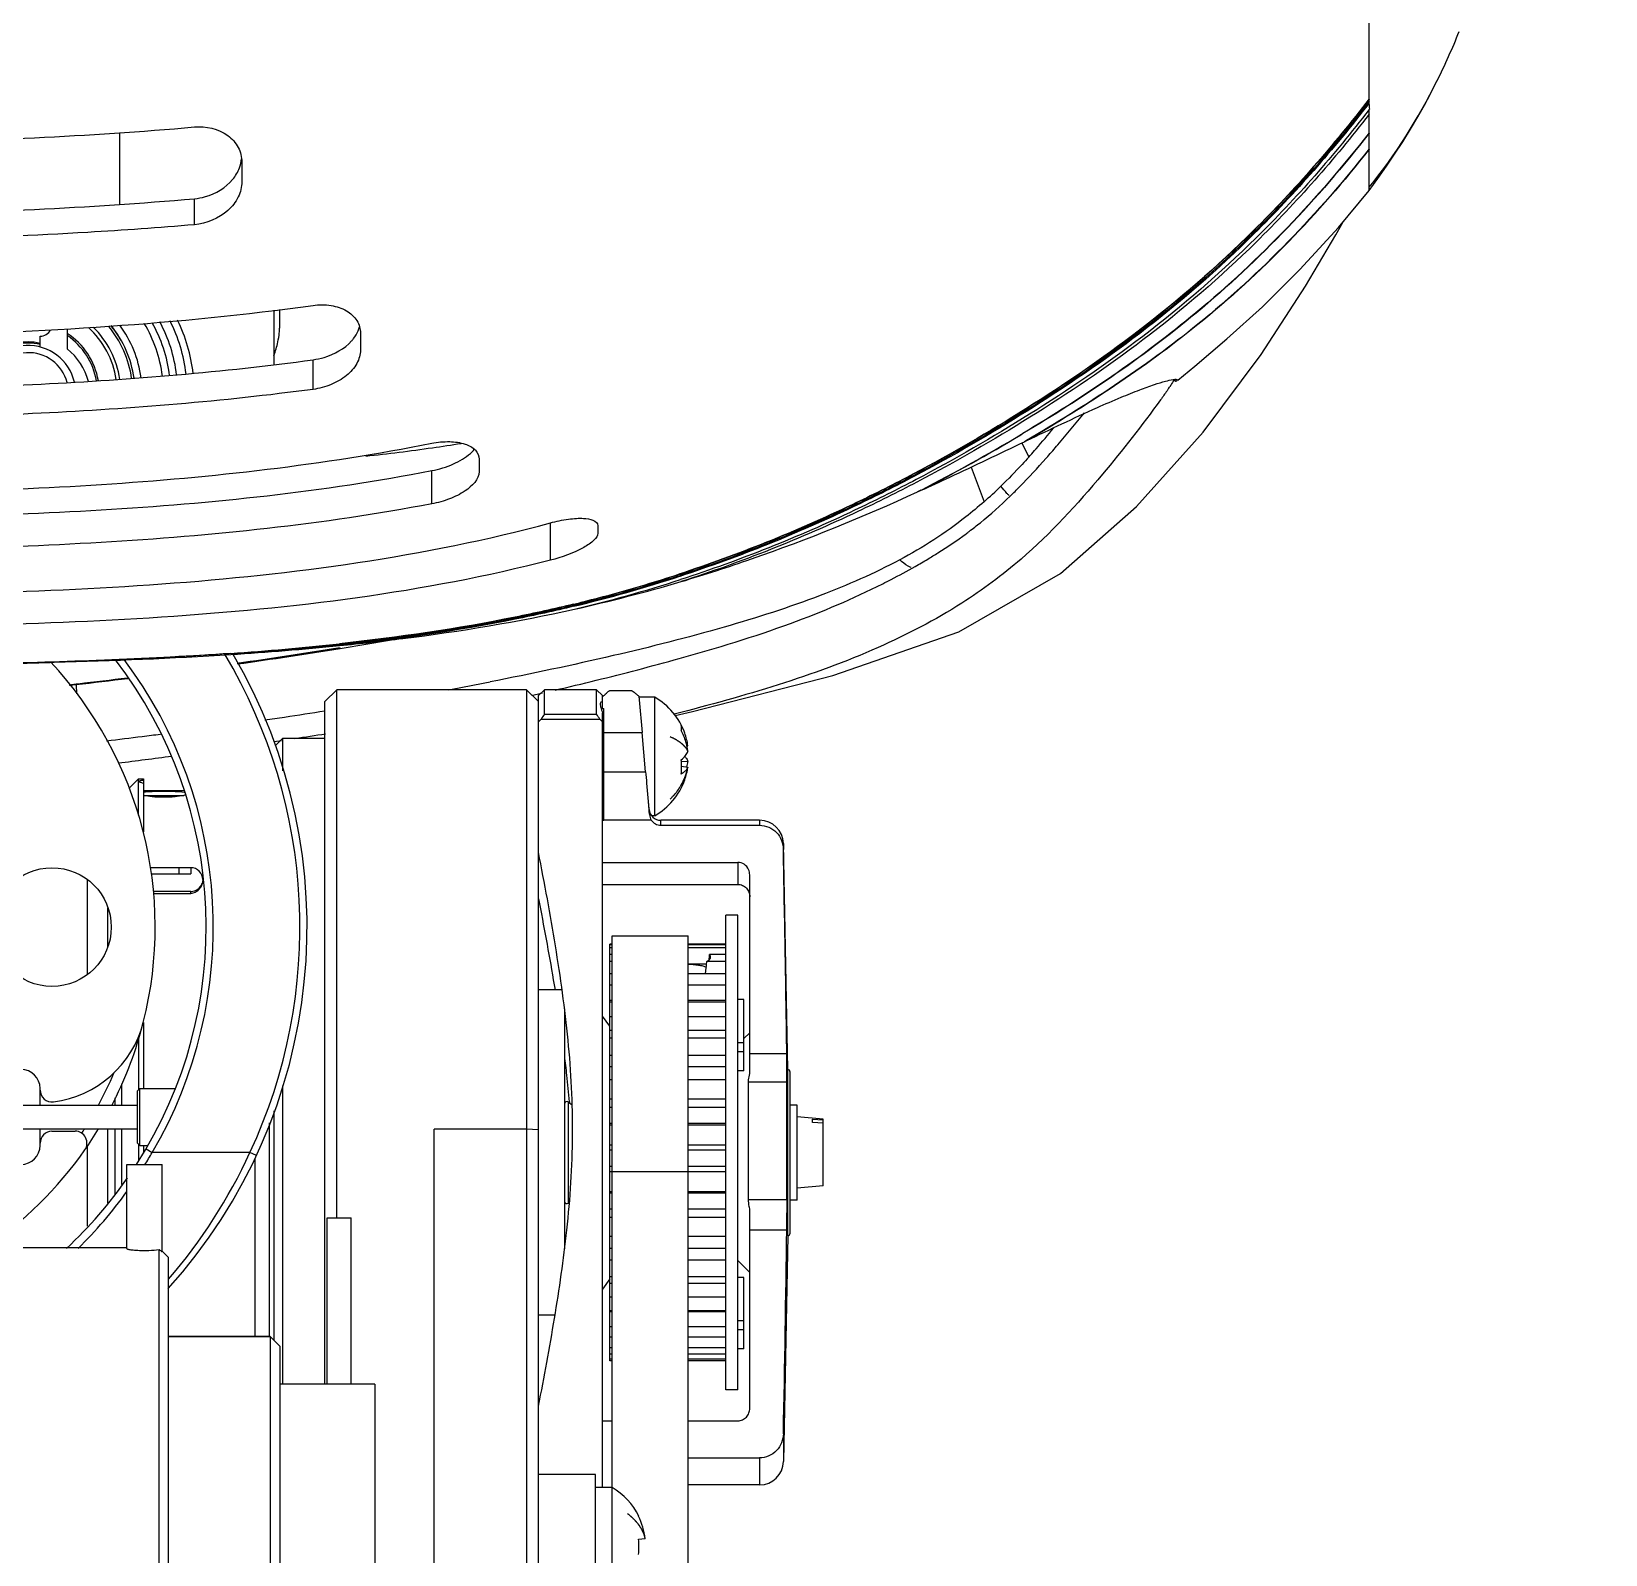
# Model space of a CAD drawing. Header units: millimetres. Extents: x 0 to 841, y 0 to 594.
# Drawn here: x 736.43 to 769.59, y 263.59 to 295.67 of the extents above; entities that cross this region are included whole.
import ezdxf

# ---------------------------------------------------------------- set-up
doc = ezdxf.new("R2010")
doc.units = ezdxf.units.MM
doc.header["$LTSCALE"] = 46.255
doc.layers.get('0').update_dxf_attribs({"linetype": 'CONTINUOUS'})
for name, color, linetype in [('02___PRT_ALL_AXES', 7, 'CONTINUOUS'), ('3_ALL_AXES', 7, 'CONTINUOUS'), ('7_ALL_FEATURES', 7, 'CONTINUOUS'), ('APSF_BLANK_LAYER', 7, 'CONTINUOUS'), ('AXIS', 7, 'CONTINUOUS'), ('COSMETIC', 7, 'CONTINUOUS'), ('DCURVE', 7, 'CONTINUOUS')]:
    doc.layers.add(name, color=color, linetype=linetype)
doc.styles.get("Standard").update_dxf_attribs({"font": 'txt', "width": 0.85})
doc.dimstyles.get("Standard").update_dxf_attribs({"dimtxt": 3.5, "dimasz": 3.5, "dimexe": 1.5, "dimexo": 1, "dimtad": 1, "dimtxsty": 'STANDARD', "dimcen": 0.09, "dimadec": 0, "dimazin": 0, "dimtol": 1, "dimtp": 0.01, "dimtm": 0.01, "dimtfac": 1, "dimtofl": 0, "dimtmove": 0, "dimatfit": 3, "dimfxl": 1, "dimtolj": 1, "dimarcsym": 0})

msp = doc.modelspace()

# ---------------------------------------------------------------- linework, layer by layer
at = {"color": 7, "linetype": 'CONTINUOUS'}
for p, q in [((764.612, 294.249), (764.612, 353.918)), ((764.612, 294.162), (764.612, 294.25)), ((764.611, 293.534), (764.611, 293.925)), ((764.612, 293.925), (764.612, 294.024)), ((764.612, 293.199), (764.611, 293.525)), ((764.612, 293.526), (764.612, 293.535)), ((764.612, 293.189), (764.612, 293.198)), ((764.613, 292.32), (764.612, 293.189)), ((740.862, 292.917), (740.862, 292.505)), ((764.613, 292.318), (764.613, 292.32)), ((739.862, 291.6), (739.862, 292.148)), ((761.391, 289.822), (761.953, 290.321)), ((741.533, 289.799), (741.533, 288.649)), ((736.612, 289.021), (736.612, 289.251)), ((737.182, 289.408), (737.182, 288.986)), ((743.362, 289.313), (743.362, 288.958)), ((742.362, 288.132), (742.362, 288.755)), ((760.542, 288.296), (760.508, 288.338)), ((760.543, 288.297), (760.51, 288.338)), ((760.546, 288.299), (760.514, 288.338)), ((760.548, 288.301), (760.546, 288.299)), ((760.57, 288.335), (760.548, 288.301)), ((757.316, 287.203), (757.269, 287.175)), ((757.318, 287.199), (757.271, 287.17)), ((757.296, 287.004), (757.44, 286.705)), ((757.396, 287.057), (757.349, 287.029)), ((757.349, 287.029), (757.399, 287.053)), ((757.597, 286.881), (757.564, 286.842)), ((745.862, 286.66), (745.862, 286.403)), ((757.805, 286.679), (757.84, 286.718)), ((744.862, 285.719), (744.862, 286.42)), ((755.006, 286.342), (754.932, 286.303)), ((755.01, 286.351), (754.936, 286.311)), ((755.018, 286.318), (754.944, 286.279)), ((755.036, 286.305), (754.963, 286.266)), ((755.069, 286.232), (754.995, 286.193)), ((756.23, 286.496), (756.499, 285.762)), ((755.17, 286.008), (755.096, 285.97)), ((755.096, 285.97), (755.172, 286.005)), ((747.362, 284.532), (747.362, 285.31)), ((748.362, 285.26), (748.362, 285.1)), ((740.627, 282.566), (740.594, 282.564)), ((737.224, 281.91), (737.369, 281.927)), ((737.233, 281.898), (737.37, 281.914)), ((737.369, 281.927), (737.418, 281.932)), ((737.373, 281.914), (737.38, 281.716)), ((742.612, 281.555), (742.862, 281.805)), ((742.612, 267.18), (742.612, 281.555)), ((746.862, 281.805), (742.862, 281.805)), ((742.862, 270.68), (742.862, 281.805)), ((746.862, 281.805), (746.862, 250.375)), ((747.112, 281.555), (746.862, 281.805)), ((746.984, 281.691), (747.087, 281.714)), ((747.087, 281.714), (747.117, 281.72)), ((747.112, 281.68), (747.237, 281.805)), ((747.112, 250.375), (747.112, 281.68)), ((747.117, 281.72), (747.193, 281.737)), ((747.237, 281.289), (747.237, 281.805)), ((748.337, 281.289), (748.337, 281.805)), ((748.462, 281.68), (748.337, 281.805)), ((748.607, 281.785), (749.079, 281.785)), ((749.224, 281.668), (749.231, 281.591)), ((749.562, 281.649), (749.226, 281.649)), ((749.231, 281.591), (749.293, 280.901)), ((749.562, 279.149), (749.562, 281.649)), ((747.237, 281.289), (748.337, 281.289)), ((748.43, 281.406), (748.487, 281.406)), ((748.487, 279.056), (748.487, 281.406)), ((747.166, 281.185), (747.112, 281.125)), ((747.166, 281.185), (748.407, 281.185)), ((748.462, 281.125), (748.407, 281.185)), ((748.462, 264.999), (748.462, 281.125)), ((748.487, 280.901), (749.293, 280.901)), ((749.367, 280.077), (749.293, 280.901)), ((741.544, 280.713), (741.695, 280.735)), ((741.571, 280.63), (741.727, 280.786)), ((741.727, 280.786), (742.612, 280.786)), ((741.727, 280.098), (741.727, 280.786)), ((750.239, 280.621), (750.259, 280.623)), ((750.122, 280.303), (750.259, 280.295)), ((738.479, 279.722), (738.687, 279.93)), ((738.687, 279.164), (738.687, 279.93)), ((748.487, 280.077), (749.367, 280.077)), ((750.127, 280.192), (750.259, 280.175)), ((738.787, 279.68), (739.634, 279.68)), ((738.787, 279.58), (739.637, 279.58)), ((749.441, 279.218), (749.441, 279.282)), ((748.462, 279.056), (748.487, 279.056)), ((749.486, 279.059), (748.487, 279.059)), ((749.562, 279.149), (749.495, 279.149)), ((749.69, 278.95), (749.69, 279.055)), ((749.69, 278.95), (751.771, 278.95)), ((751.771, 279.055), (751.771, 278.95)), ((752.271, 278.565), (752.271, 278.44)), ((739.787, 278.055), (738.94, 278.055)), ((738.951, 277.93), (739.787, 277.93)), ((739.537, 278.055), (739.537, 277.93)), ((739.787, 278.055), (739.787, 277.93)), ((748.462, 278.168), (751.312, 278.168)), ((751.312, 278.168), (751.312, 277.705)), ((751.562, 273.719), (751.562, 277.905)), ((748.462, 277.705), (751.312, 277.705)), ((739.787, 277.555), (738.992, 277.555)), ((738.994, 277.51), (739.787, 277.51)), ((739.787, 277.51), (739.787, 277.555)), ((747.112, 277.397), (747.152, 277.188)), ((748.662, 276.621), (750.262, 276.621)), ((748.662, 261.522), (748.662, 276.62)), ((750.262, 251.936), (750.262, 276.62)), ((748.662, 276.445), (748.612, 276.445)), ((748.612, 267.665), (748.612, 276.445)), ((748.662, 276.429), (748.612, 276.429)), ((748.662, 276.369), (748.612, 276.369)), ((751.062, 276.445), (750.262, 276.445)), ((751.062, 276.429), (750.262, 276.429)), ((751.062, 276.369), (750.262, 276.369)), ((750.262, 276.028), (750.655, 276.028)), ((748.662, 275.82), (748.612, 275.82)), ((748.662, 275.584), (748.612, 275.584)), ((751.062, 275.82), (750.262, 275.82)), ((751.062, 275.584), (750.262, 275.584)), ((747.608, 275.48), (747.112, 275.48)), ((748.612, 275.266), (748.662, 275.266)), ((750.262, 275.266), (751.062, 275.266)), ((751.437, 275.277), (751.312, 275.277)), ((751.437, 273.777), (751.437, 275.277)), ((747.662, 275.083), (747.662, 270.025)), ((748.612, 274.715), (748.462, 274.93)), ((748.662, 275.222), (748.612, 275.222)), ((748.662, 274.913), (748.612, 274.913)), ((751.062, 275.222), (750.262, 275.222)), ((751.062, 274.913), (750.262, 274.913)), ((738.787, 274.797), (738.787, 273.405)), ((748.612, 274.632), (748.662, 274.632)), ((750.262, 274.632), (751.062, 274.632)), ((751.437, 274.455), (751.562, 274.58)), ((738.687, 274.446), (738.687, 273.38)), ((748.662, 274.466), (748.612, 274.466)), ((751.062, 274.466), (750.262, 274.466)), ((751.437, 274.366), (751.312, 274.366)), ((748.662, 274.099), (748.612, 274.099)), ((751.062, 274.099), (750.262, 274.099)), ((751.437, 274.178), (751.312, 274.178)), ((751.562, 274.145), (752.343, 274.145)), ((748.612, 273.868), (748.662, 273.868)), ((748.662, 273.588), (748.612, 273.588)), ((750.262, 273.868), (751.062, 273.868)), ((751.062, 273.588), (750.262, 273.588)), ((751.437, 273.777), (751.312, 273.777)), ((736.612, 273.055), (736.612, 273.405)), ((738.337, 273.055), (738.337, 273.504)), ((741.727, 267.18), (741.727, 273.461)), ((751.537, 273.545), (752.347, 273.545)), ((751.537, 271.067), (751.537, 273.545)), ((752.347, 271.067), (752.347, 273.545)), ((741.537, 272.935), (741.537, 268.105)), ((747.742, 270.99), (747.742, 273.12)), ((747.764, 273.122), (747.766, 273.103)), ((748.662, 273.183), (748.612, 273.183)), ((748.612, 273.014), (748.662, 273.014)), ((751.062, 273.183), (750.262, 273.183)), ((750.262, 273.014), (751.062, 273.014)), ((752.562, 273.055), (752.412, 273.055)), ((752.562, 271.055), (752.562, 273.055)), ((741.437, 272.679), (741.437, 268.18)), ((748.612, 272.676), (748.662, 272.676)), ((748.662, 272.634), (748.612, 272.634)), ((750.262, 272.676), (751.062, 272.676)), ((751.062, 272.634), (750.262, 272.634)), ((753.112, 272.757), (752.562, 272.805)), ((752.887, 272.692), (752.887, 272.761)), ((752.887, 272.761), (753.112, 272.742)), ((753.112, 272.673), (752.887, 272.692)), ((753.112, 271.353), (753.112, 272.757)), ((736.612, 272.205), (736.612, 272.555)), ((736.862, 272.505), (737.35, 272.505)), ((738.337, 271.38), (738.337, 272.555)), ((746.862, 272.547), (744.912, 272.547)), ((744.912, 251.055), (744.912, 272.547)), ((747.112, 272.535), (746.862, 272.547)), ((738.687, 272.23), (738.687, 271.898)), ((738.787, 272.205), (738.787, 272.046)), ((738.844, 272.131), (738.973, 272.055)), ((741.032, 272.055), (738.973, 272.055)), ((741.168, 271.992), (741.032, 272.055)), ((741.137, 271.932), (741.137, 268.18)), ((748.662, 272.21), (748.612, 272.21)), ((748.612, 272.111), (748.662, 272.111)), ((751.062, 272.21), (750.262, 272.21)), ((750.262, 272.111), (751.062, 272.111)), ((748.612, 271.768), (748.662, 271.768)), ((748.662, 271.65), (748.612, 271.65)), ((750.262, 271.647), (748.662, 271.647)), ((750.262, 271.768), (751.062, 271.768)), ((751.062, 271.65), (750.262, 271.65)), ((753.112, 271.353), (752.562, 271.305)), ((748.662, 271.229), (748.612, 271.229)), ((748.612, 271.206), (748.662, 271.206)), ((751.062, 271.229), (750.262, 271.229)), ((750.262, 271.206), (751.062, 271.206)), ((751.537, 271.067), (752.347, 271.067)), ((752.562, 271.055), (752.412, 271.055)), ((748.612, 270.873), (748.662, 270.873)), ((748.662, 270.687), (748.612, 270.687)), ((750.262, 270.873), (751.062, 270.873)), ((751.062, 270.687), (750.262, 270.687)), ((751.562, 266.668), (751.562, 270.873)), ((748.662, 270.29), (748.612, 270.29)), ((751.062, 270.29), (750.262, 270.29)), ((751.562, 270.428), (752.343, 270.428)), ((738.437, 270.045), (735.064, 270.045)), ((739.312, 269.855), (739.193, 269.974)), ((748.612, 270.038), (748.662, 270.038)), ((750.262, 270.038), (751.062, 270.038)), ((739.312, 269.855), (739.312, 261.554)), ((748.662, 269.792), (748.612, 269.792)), ((751.062, 269.792), (750.262, 269.792)), ((751.312, 269.78), (751.562, 269.53)), ((748.612, 269.395), (748.462, 269.18)), ((748.662, 269.439), (748.612, 269.439)), ((748.612, 269.304), (748.662, 269.304)), ((751.062, 269.439), (750.262, 269.439)), ((750.262, 269.304), (751.062, 269.304)), ((751.437, 269.423), (751.312, 269.423)), ((751.437, 267.923), (751.437, 269.423)), ((748.662, 269.011), (748.612, 269.011)), ((751.062, 269.011), (750.262, 269.011)), ((747.459, 268.63), (747.112, 268.63)), ((748.662, 268.719), (748.612, 268.719)), ((748.612, 268.708), (748.662, 268.708)), ((751.062, 268.719), (750.262, 268.719)), ((750.262, 268.708), (751.062, 268.708)), ((748.662, 268.383), (748.612, 268.383)), ((751.062, 268.383), (750.262, 268.383)), ((751.437, 268.512), (751.312, 268.512)), ((751.437, 268.324), (751.312, 268.324)), ((739.312, 268.18), (741.462, 268.18)), ((741.462, 268.18), (741.462, 261.212)), ((741.662, 267.98), (741.462, 268.18)), ((741.662, 267.98), (741.662, 260.63)), ((748.662, 268.167), (748.612, 268.167)), ((751.062, 268.167), (750.262, 268.167)), ((748.662, 267.939), (748.612, 267.939)), ((748.662, 267.81), (748.612, 267.81)), ((748.662, 267.701), (748.612, 267.701)), ((748.662, 267.665), (748.612, 267.665)), ((751.062, 267.939), (750.262, 267.939)), ((751.062, 267.81), (750.262, 267.81)), ((751.062, 267.701), (750.262, 267.701)), ((751.062, 267.665), (750.262, 267.665)), ((751.437, 267.923), (751.312, 267.923)), ((743.662, 267.18), (741.662, 267.18)), ((743.662, 267.18), (743.662, 260.68)), ((748.462, 266.405), (748.662, 266.405)), ((750.262, 266.405), (751.312, 266.405)), ((752.271, 266.134), (752.271, 265.545)), ((750.262, 265.624), (751.771, 265.624)), ((751.771, 265.624), (751.771, 265.055)), ((748.312, 265.272), (747.112, 265.272)), ((748.312, 258.772), (748.312, 265.272)), ((748.662, 264.999), (748.312, 264.999)), ((749.22, 264.392), (749.228, 264.396)), ((749.22, 263.91), (749.359, 263.924))]:
    msp.add_line(p, q, dxfattribs=at)
for points in [[(764.612, 292.319), (764.794, 292.57), (764.978, 292.832), (765.148, 293.084), (765.318, 293.347), (765.482, 293.611), (765.634, 293.87), (765.775, 294.12), (765.903, 294.357), (766.041, 294.628)], [(761.615, 289.194), (762.362, 289.872), (763.152, 290.655), (763.963, 291.541), (764.613, 292.318)], [(763.273, 290.307), (763.91, 291.386), (764.062, 291.659)], [(749.991, 281.264), (750.359, 281.344), (753.315, 282.106), (755.967, 283.023), (758.108, 284.251), (759.713, 285.664), (761.115, 287.229), (762.339, 288.867), (763.273, 290.307)], [(760.578, 288.325), (760.94, 288.621), (761.615, 289.194)]]:
    msp.add_lwpolyline(points, dxfattribs=at)
for centre, radius, start, end in [((752.876, 301.158), 14.696, 333.6207, 338.0729), ((736.362, 288.055), 2.85, 7.185, 30.927), ((736.362, 288.055), 3, 7.0358, 29.5878), ((736.362, 288.055), 3.15, 6.968, 28.399), ((736.362, 288.055), 3.35, 6.8555, 26.9238), ((736.362, 288.055), 3.5, 6.7781, 25.953), ((736.612, 289.501), 0.25, 270, 332.5322), ((736.362, 288.055), 2.25, 7.879, 39.0933), ((736.362, 288.055), 2.4, 7.6842, 36.539), ((742.754, 289.607), 0.61, 336.5838, 344.6895), ((736.362, 288.055), 1, 13.1308, 172.1211), ((736.362, 288.055), 0.85, 14.9536, 170.3079), ((736.362, 287.965), 1.31, 14.8001, 51.2146), ((755.991, 291.078), 5.281, 326.4093, 326.9008), ((745.26, 297.674), 16.392, 318.8178, 320.829), ((739.223, 326.335), 39.836, 276.1222, 278.1601), ((739.869, 321.727), 35.183, 278.1842, 279.18), ((736.432, 322.194), 40.75, 297.3771, 300.7531), ((736.389, 322.294), 40.862, 297.3657, 300.7322), ((745.533, 297.446), 16.037, 317.9447, 318.6076), ((749.814, 293.334), 10.099, 311.4392, 314.1954), ((751.151, 291.832), 8.375, 306.4037, 306.9623), ((748.748, 295.515), 12.775, 299.5442, 300.9321), ((740.856, 312.43), 29.664, 283.6423, 288.0838), ((740.918, 312.367), 29.628, 283.5341, 288.0268), ((740.893, 312.383), 29.632, 283.5914, 288.0433), ((740.868, 312.377), 29.605, 284.1494, 288.1069), ((741.018, 312.322), 29.625, 283.3741, 287.865), ((740.637, 316.117), 33.408, 282.5034, 286.4798), ((740.647, 313.21), 30.467, 283.6797, 284.1688), ((727.14, 380.146), 98.741, 279.20422, 279.98694), ((730.862, 276.805), 11.375, 317.9781, 30.4073), ((730.862, 276.805), 11.225, 334.9656, 30.7913), ((736.444, 342.879), 60.457, 273.96756, 276.14799), ((736.45, 342.77), 60.345, 273.97052, 276.15448), ((736.43, 343.262), 60.86, 273.95678, 276.12273), ((736.363, 349.087), 66.676, 273.66829, 275.64378), ((724.892, 393.955), 112.714, 278.09538, 279.20938), ((725.404, 391.046), 109.779, 278.04692, 279.18859), ((730.862, 276.805), 9.25, 327.2524, 37.4864), ((730.862, 276.805), 9.4, 329.6475, 36.861), ((720.346, 429.674), 148.738, 276.57234, 276.9956), ((720.042, 430.417), 149.498, 276.67421, 277.07379), ((729.449, 367.274), 86.913, 280.45564, 281.04036), ((734.284, 339.182), 58.878, 282.93302, 283.79844), ((753.09, 276.945), 6.603, 134.335, 134.5039), ((748.834, 280.399), 1.446, 19.9231, 59.8115), ((725.119, 393.048), 113.051, 278.25206, 278.4664), ((725.728, 388.976), 108.933, 278.46491, 278.91727), ((759.15, 273.098), 14.458, 145.4904, 145.9886), ((736.423, 273.098), 14.457, 34.01, 34.5082), ((725.163, 391.376), 111.87, 278.64675, 278.98117), ((749.001, 280.459), 1.269, 19.9057, 28.1862), ((749.98, 281.011), 0.148, 17.1957, 18.9346), ((749.005, 280.461), 1.264, 7.379, 19.8911), ((720.946, 424.693), 144.971, 276.76112, 277.05969), ((721.911, 416.873), 137.091, 277.06101, 277.22355), ((748.958, 280.336), 1.312, 7.3258, 12.5273), ((719.158, 430.727), 151.674, 277.23769, 277.66416), ((748.729, 280.177), 1.399, 0.6161, 6.2666), ((748.958, 280.462), 1.312, 347.4727, 352.6742), ((748.834, 280.399), 1.446, 300.1885, 340.0769), ((748.792, 280.177), 1.336, 353.5853, 0.6499), ((749.005, 280.338), 1.264, 340.1089, 352.621), ((749.69, 279.305), 0.25, 185.1944, 270), ((751.771, 278.555), 0.5, 1.0912, 90), ((739.787, 277.805), 0.25, 359.9361, 90), ((739.787, 277.805), 0.25, 270, 342), ((233.753, 267.103), 518.638, 0.77801, 1.00884), ((736.612, 275.348), 2.243, 277.2048, 345.7845), ((721.359, 270.821), 26.506, 6.208, 7.0739), ((695.907, 273.395), 56.441, 0.3072, 0.7614), ((736.212, 273.405), 0.4, 0, 90), ((730.862, 276.805), 7.925, 331.7456, 337.1759), ((724.828, 271.194), 23.017, 4.8043, 6.2172), ((718.458, 273.538), 33.889, 0.0108, 0.269), ((736.862, 273.371), 0.25, 180, 277.2048), ((747.712, 273.08), 0.05, 53.1301, 180), ((736.862, 272.255), 0.25, 90, 180), ((737.35, 272.255), 0.25, 324.9611, 90), ((730.862, 276.805), 7.925, 326.7686, 327.5658), ((736.212, 272.205), 0.4, 270, 360), ((730.622, 276.883), 9.646, 328.1985, 329.9671), ((730.67, 276.827), 11.408, 319.2838, 335.2719), ((730.862, 276.805), 9.25, 312.9701, 325.1855), ((730.798, 276.757), 9.43, 314.529, 324.155), ((747.712, 271.03), 0.05, 180, 306.8699), ((705.188, 271.083), 47.16, 359.2043, 359.9803), ((-81.995, 282.234), 834.422, 358.894381, 359.189322), ((751.771, 265.555), 0.5, 270, 358.9088), ((747.934, 263.749), 1.446, 26.6392, 59.8115), ((747.919, 263.75), 1.451, 6.905, 26.2976), ((747.676, 263.749), 1.552, 354.0518, 5.9482)]:
    msp.add_arc(centre, radius, start, end, dxfattribs=at)
at = {"color": 40, "linetype": 'CONTINUOUS'}
msp.add_arc((736.362, 288.055), 1.95, 8.4822, 45.3935, dxfattribs=at)
at = {"color": 7, "linetype": 'CONTINUOUS'}
for points in [[(764.612, 292.391), (765.172, 293.076), (765.647, 293.836), (766.041, 294.628)], [(764.607, 294.155), (764.61, 294.114), (764.614, 294.073), (764.619, 294.032)], [(740.812, 292.797), (740.836, 292.857), (740.851, 292.921), (740.858, 292.985)], [(740.668, 292.553), (740.728, 292.626), (740.779, 292.709), (740.812, 292.797)], [(745.678, 286.784), (745.707, 286.81), (745.735, 286.837), (745.759, 286.867)], [(740.594, 282.564), (738.938, 282.448), (737.277, 282.393), (735.617, 282.347)], [(740.628, 282.57), (738.961, 282.453), (737.289, 282.397), (735.618, 282.351)], [(752.31, 276.234), (752.298, 276.969), (752.284, 277.704), (752.271, 278.44)], [(751.562, 277.905), (751.562, 277.944), (751.553, 277.983), (751.537, 278.018)], [(739.833, 277.516), (739.818, 277.512), (739.802, 277.51), (739.787, 277.51)], [(747.152, 277.188), (747.262, 276.62), (747.366, 276.051), (747.46, 275.48)]]:
    msp.add_open_spline(points, degree=3, dxfattribs=at)
for points, knots in [([(764.612, 294.25), (763.862, 293.275), (762.342, 291.529), (760.597, 290.01), (759.742, 289.355)], [0, 0, 0, 0, 0.533196, 1, 1, 1, 1]), ([(764.612, 294.241), (763.862, 293.267), (762.344, 291.523), (760.601, 290.006), (759.747, 289.352)], [0, 0, 0, 0, 0.533182, 1, 1, 1, 1]), ([(764.612, 294.197), (763.865, 293.227), (762.352, 291.492), (760.616, 289.981), (759.766, 289.33)], [0, 0, 0, 0, 0.533131, 1, 1, 1, 1]), ([(764.607, 294.155), (763.863, 293.191), (762.355, 291.463), (760.625, 289.959), (759.778, 289.31)], [0, 0, 0, 0, 0.533062, 1, 1, 1, 1]), ([(764.612, 294.024), (763.877, 293.072), (762.386, 291.369), (759.947, 289.252), (757.512, 287.603), (755.881, 286.66), (755.069, 286.232)], [0, 0, 0, 0, 0.290475, 0.545028, 0.778213, 1, 1, 1, 1]), ([(764.611, 293.925), (763.877, 292.977), (762.389, 291.281), (759.953, 289.178), (757.521, 287.541), (755.893, 286.604), (755.083, 286.178)], [0, 0, 0, 0, 0.290465, 0.544919, 0.778083, 1, 1, 1, 1]), ([(730.862, 293.304), (731.614, 293.304), (734.616, 293.33), (737.62, 293.46), (739.862, 293.659)], [0, 0, 0, 0, 0.250382, 1, 1, 1, 1]), ([(739.862, 293.659), (740.104, 293.681), (740.492, 293.6), (740.807, 293.245), (740.862, 293.024), (740.862, 292.917)], [0, 0, 0, 0, 0.528052, 0.768415, 1, 1, 1, 1]), ([(764.612, 293.535), (763.532, 292.153), (761.283, 289.782), (758.589, 287.962), (757.316, 287.203)], [0, 0, 0, 0, 0.541935, 1, 1, 1, 1]), ([(764.611, 293.525), (763.532, 292.144), (761.284, 289.775), (758.591, 287.957), (757.318, 287.199)], [0, 0, 0, 0, 0.54194, 1, 1, 1, 1]), ([(764.612, 293.198), (763.55, 291.844), (761.323, 289.531), (758.651, 287.789), (757.396, 287.057)], [0, 0, 0, 0, 0.542256, 1, 1, 1, 1]), ([(764.612, 293.189), (763.55, 291.835), (761.324, 289.524), (758.653, 287.785), (757.399, 287.053)], [0, 0, 0, 0, 0.542261, 1, 1, 1, 1]), ([(739.862, 292.148), (739.94, 292.155), (740.24, 292.21), (740.523, 292.379), (740.668, 292.553)], [0, 0, 0, 0, 0.258577, 1, 1, 1, 1]), ([(740.862, 292.505), (740.862, 292.395), (740.803, 292.164), (740.496, 291.776), (740.116, 291.623), (739.862, 291.6)], [0, 0, 0, 0, 0.227024, 0.472485, 1, 1, 1, 1]), ([(730.862, 291.801), (731.613, 291.801), (734.616, 291.826), (737.619, 291.95), (739.862, 292.148)], [0, 0, 0, 0, 0.25037, 1, 1, 1, 1]), ([(739.862, 291.6), (739.115, 291.536), (736.12, 291.321), (733.115, 291.259), (730.862, 291.259)], [0, 0, 0, 0, 0.249494, 1, 1, 1, 1]), ([(730.862, 289.237), (731.824, 289.237), (735.664, 289.277), (739.51, 289.506), (742.362, 289.9)], [0, 0, 0, 0, 0.250571, 1, 1, 1, 1]), ([(742.362, 289.9), (742.487, 289.917), (742.732, 289.918), (743.064, 289.813), (743.304, 289.602), (743.362, 289.405), (743.362, 289.313)], [0, 0, 0, 0, 0.291906, 0.556039, 0.786758, 1, 1, 1, 1]), ([(741.535, 288.844), (741.571, 288.935), (741.618, 289.091), (741.649, 289.286), (741.659, 289.413), (741.661, 289.511), (741.661, 289.611), (741.661, 289.713), (741.661, 289.781), (741.661, 289.815)], [0, 0, 0, 0, 0.310738, 0.502683, 0.598655, 0.694628, 0.796598, 0.898569, 1, 1, 1, 1]), ([(743.173, 289.151), (743.188, 289.168), (743.243, 289.233), (743.289, 289.307), (743.314, 289.365)], [0, 0, 0, 0, 0.261438, 1, 1, 1, 1]), ([(759.747, 289.352), (758.985, 288.767), (757.434, 287.711), (755.813, 286.769), (755.006, 286.342)], [0, 0, 0, 0, 0.512621, 1, 1, 1, 1]), ([(759.742, 289.355), (758.982, 288.772), (757.434, 287.717), (755.816, 286.777), (755.01, 286.351)], [0, 0, 0, 0, 0.51261, 1, 1, 1, 1]), ([(759.766, 289.33), (759.003, 288.745), (757.45, 287.688), (755.826, 286.746), (755.018, 286.318)], [0, 0, 0, 0, 0.512602, 1, 1, 1, 1]), ([(759.778, 289.31), (759.016, 288.727), (757.465, 287.672), (755.843, 286.731), (755.036, 286.305)], [0, 0, 0, 0, 0.512559, 1, 1, 1, 1]), ([(742.362, 288.755), (742.441, 288.766), (742.737, 288.83), (743.022, 288.985), (743.173, 289.151)], [0, 0, 0, 0, 0.26215, 1, 1, 1, 1]), ([(743.362, 288.958), (743.362, 288.861), (743.297, 288.652), (743.067, 288.401), (742.743, 288.216), (742.492, 288.149), (742.362, 288.132)], [0, 0, 0, 0, 0.207828, 0.447761, 0.717447, 1, 1, 1, 1]), ([(730.862, 288.116), (732.786, 288.116), (736.627, 288.181), (740.462, 288.496), (742.362, 288.755)], [0, 0, 0, 0, 0.500844, 1, 1, 1, 1]), ([(757.399, 287.053), (757.892, 287.29), (758.55, 287.604), (759.349, 287.951), (759.75, 288.113), (760.062, 288.226), (760.297, 288.301), (760.453, 288.334), (760.536, 288.348), (760.561, 288.34)], [0, 0, 0, 0, 0.479018, 0.638643, 0.762439, 0.85814, 0.929701, 0.976936, 1, 1, 1, 1]), ([(760.503, 288.338), (760.497, 288.328), (760.469, 288.279), (760.439, 288.231), (760.415, 288.194)], [0, 0, 0, 0, 0.213862, 1, 1, 1, 1]), ([(760.561, 288.34), (760.563, 288.34), (760.566, 288.339), (760.569, 288.336), (760.57, 288.335)], [0, 0, 0, 0, 0.561295, 1, 1, 1, 1]), ([(742.362, 288.132), (740.461, 287.877), (736.627, 287.567), (732.785, 287.503), (730.862, 287.503)], [0, 0, 0, 0, 0.499188, 1, 1, 1, 1]), ([(760.218, 287.911), (759.825, 287.377), (758.914, 286.201), (757.551, 284.713), (755.932, 283.509), (754.208, 282.619), (752.162, 281.876), (750.708, 281.478), (749.972, 281.292)], [0, 0, 0, 0, 0.158557, 0.355994, 0.480234, 0.63938, 0.818423, 1, 1, 1, 1]), ([(760.39, 288.157), (760.378, 288.139), (760.322, 288.056), (760.264, 287.974), (760.218, 287.911)], [0, 0, 0, 0, 0.215034, 1, 1, 1, 1]), ([(757.84, 286.718), (757.911, 286.799), (758.175, 287.102), (758.43, 287.412), (758.616, 287.639)], [0, 0, 0, 0, 0.269678, 1, 1, 1, 1]), ([(730.862, 285.929), (732.036, 285.929), (734.384, 285.957), (739.066, 286.148), (742.568, 286.541), (744.862, 286.995)], [0, 0, 0, 0, 0.25061, 0.5011, 1, 1, 1, 1]), ([(744.862, 286.995), (744.986, 287.02), (745.223, 287.044), (745.544, 287.002), (745.79, 286.883), (745.862, 286.728), (745.862, 286.66)], [0, 0, 0, 0, 0.325828, 0.60623, 0.824523, 1, 1, 1, 1]), ([(755.172, 286.005), (755.374, 286.097), (756.102, 286.433), (756.826, 286.777), (757.349, 287.029)], [0, 0, 0, 0, 0.277121, 1, 1, 1, 1]), ([(744.862, 286.42), (745.018, 286.45), (745.307, 286.538), (745.573, 286.69), (745.678, 286.784)], [0, 0, 0, 0, 0.53092, 1, 1, 1, 1]), ([(757.44, 286.704), (757.394, 286.653), (757.204, 286.444), (757.007, 286.242), (756.854, 286.094)], [0, 0, 0, 0, 0.245045, 1, 1, 1, 1]), ([(757.05, 285.883), (757.118, 285.949), (757.377, 286.207), (757.625, 286.476), (757.805, 286.679)], [0, 0, 0, 0, 0.259543, 1, 1, 1, 1]), ([(730.862, 285.412), (732.035, 285.412), (734.383, 285.438), (739.062, 285.611), (742.567, 285.975), (744.862, 286.42)], [0, 0, 0, 0, 0.250566, 0.501034, 1, 1, 1, 1]), ([(745.862, 286.403), (745.862, 286.234), (745.605, 285.991), (745.238, 285.814), (744.99, 285.743), (744.862, 285.719)], [0, 0, 0, 0, 0.400132, 0.689026, 1, 1, 1, 1]), ([(754.932, 286.303), (754.531, 286.092), (752.953, 285.301), (751.31, 284.638), (750.064, 284.231)], [0, 0, 0, 0, 0.257089, 1, 1, 1, 1]), ([(754.936, 286.311), (754.535, 286.1), (752.957, 285.309), (751.315, 284.646), (750.069, 284.238)], [0, 0, 0, 0, 0.257091, 1, 1, 1, 1]), ([(754.944, 286.279), (754.542, 286.068), (752.963, 285.277), (751.319, 284.615), (750.072, 284.208)], [0, 0, 0, 0, 0.257098, 1, 1, 1, 1]), ([(754.963, 286.266), (754.56, 286.054), (752.98, 285.263), (751.335, 284.6), (750.087, 284.193)], [0, 0, 0, 0, 0.257108, 1, 1, 1, 1]), ([(754.995, 286.193), (754.591, 285.982), (753.007, 285.191), (751.358, 284.53), (750.106, 284.126)], [0, 0, 0, 0, 0.25712, 1, 1, 1, 1]), ([(755.083, 286.178), (754.673, 285.963), (753.064, 285.159), (751.387, 284.489), (750.115, 284.081)], [0, 0, 0, 0, 0.257224, 1, 1, 1, 1]), ([(750.115, 284.081), (750.612, 284.229), (752.303, 284.775), (753.951, 285.449), (755.096, 285.97)], [0, 0, 0, 0, 0.292032, 1, 1, 1, 1]), ([(756.187, 285.14), (756.266, 285.2), (756.565, 285.433), (756.849, 285.687), (757.05, 285.883)], [0, 0, 0, 0, 0.260802, 1, 1, 1, 1]), ([(757.025, 285.896), (757.009, 285.91), (756.948, 285.972), (756.894, 286.04), (756.855, 286.093)], [0, 0, 0, 0, 0.239013, 1, 1, 1, 1]), ([(744.862, 285.719), (742.565, 285.284), (739.061, 284.923), (734.382, 284.751), (732.035, 284.725), (730.862, 284.725)], [0, 0, 0, 0, 0.499007, 0.749455, 1, 1, 1, 1]), ([(756.498, 285.763), (756.374, 285.654), (755.819, 285.194), (755.21, 284.801), (754.721, 284.54)], [0, 0, 0, 0, 0.229963, 1, 1, 1, 1]), ([(730.862, 283.779), (732.249, 283.779), (735.024, 283.814), (740.55, 284.051), (744.696, 284.601), (747.362, 285.319)], [0, 0, 0, 0, 0.250625, 0.501186, 1, 1, 1, 1]), ([(747.362, 285.319), (747.486, 285.353), (747.667, 285.392), (747.908, 285.415), (748.11, 285.421), (748.362, 285.372), (748.362, 285.26)], [0, 0, 0, 0, 0.370568, 0.53481, 0.678861, 1, 1, 1, 1]), ([(748.362, 285.1), (748.362, 285.047), (748.261, 284.921), (747.935, 284.714), (747.605, 284.595), (747.362, 284.532)], [0, 0, 0, 0, 0.134436, 0.364026, 1, 1, 1, 1]), ([(755.315, 284.557), (755.386, 284.6), (755.661, 284.769), (755.929, 284.949), (756.122, 285.091)], [0, 0, 0, 0, 0.258584, 1, 1, 1, 1]), ([(747.362, 284.532), (744.689, 283.845), (740.542, 283.345), (735.019, 283.137), (732.247, 283.1), (730.862, 283.1)], [0, 0, 0, 0, 0.498929, 0.74944, 1, 1, 1, 1]), ([(754.721, 284.54), (754.182, 284.253), (752.966, 283.721), (750.939, 283.075), (748.612, 282.488), (746.961, 282.139), (746.093, 281.969)], [0, 0, 0, 0, 0.203073, 0.439292, 0.706255, 1, 1, 1, 1]), ([(754.961, 284.382), (754.94, 284.39), (754.853, 284.431), (754.775, 284.491), (754.721, 284.54)], [0, 0, 0, 0, 0.236636, 1, 1, 1, 1]), ([(754.366, 284.038), (754.425, 284.068), (754.654, 284.184), (754.881, 284.307), (755.047, 284.401)], [0, 0, 0, 0, 0.2554, 1, 1, 1, 1]), ([(748.326, 282.004), (748.912, 282.148), (750.289, 282.507), (752.328, 283.123), (753.736, 283.722), (754.366, 284.038)], [0, 0, 0, 0, 0.283169, 0.66873, 1, 1, 1, 1]), ([(747.852, 283.607), (747.443, 283.508), (745.814, 283.147), (744.159, 282.908), (742.919, 282.773)], [0, 0, 0, 0, 0.252402, 1, 1, 1, 1]), ([(747.852, 283.603), (747.443, 283.503), (745.814, 283.142), (744.159, 282.903), (742.919, 282.769)], [0, 0, 0, 0, 0.252399, 1, 1, 1, 1]), ([(747.852, 283.562), (747.443, 283.463), (745.814, 283.105), (744.16, 282.867), (742.92, 282.734)], [0, 0, 0, 0, 0.252364, 1, 1, 1, 1]), ([(747.857, 283.581), (747.447, 283.481), (745.817, 283.122), (744.162, 282.883), (742.921, 282.749)], [0, 0, 0, 0, 0.252383, 1, 1, 1, 1]), ([(742.92, 282.734), (743.366, 282.778), (745.026, 282.963), (746.677, 283.236), (747.87, 283.501)], [0, 0, 0, 0, 0.268386, 1, 1, 1, 1]), ([(735.617, 282.347), (736.047, 282.358), (737.718, 282.402), (739.389, 282.467), (740.629, 282.547)], [0, 0, 0, 0, 0.256866, 1, 1, 1, 1]), ([(748.476, 281.668), (748.492, 281.684), (748.522, 281.713), (748.562, 281.75), (748.588, 281.772), (748.602, 281.782), (748.608, 281.785), (748.61, 281.785)], [0, 0, 0, 0, 0.393575, 0.700057, 0.905257, 0.966521, 1, 1, 1, 1]), ([(749.077, 281.785), (749.079, 281.785), (749.085, 281.782), (749.101, 281.772), (749.13, 281.75), (749.173, 281.713), (749.206, 281.684), (749.224, 281.668)], [0, 0, 0, 0, 0.034751, 0.097404, 0.304654, 0.610777, 1, 1, 1, 1]), ([(750.12, 280.948), (750.121, 280.953), (750.126, 280.972), (750.128, 280.992), (750.128, 281.007)], [0, 0, 0, 0, 0.26376, 1, 1, 1, 1]), ([(750.239, 280.621), (750.233, 280.649), (750.204, 280.762), (750.16, 280.871), (750.12, 280.948)], [0, 0, 0, 0, 0.248753, 1, 1, 1, 1]), ([(750.128, 281.007), (750.128, 281.011), (750.127, 281.027), (750.125, 281.043), (750.121, 281.054)], [0, 0, 0, 0, 0.257575, 1, 1, 1, 1]), ([(750.12, 280.33), (750.152, 280.355), (750.208, 280.407), (750.248, 280.472), (750.259, 280.504)], [0, 0, 0, 0, 0.554058, 1, 1, 1, 1]), ([(750.195, 280.399), (750.202, 280.391), (750.228, 280.359), (750.25, 280.323), (750.259, 280.295)], [0, 0, 0, 0, 0.275166, 1, 1, 1, 1]), ([(749.367, 280.077), (749.375, 279.996), (749.4, 279.71), (749.425, 279.424), (749.441, 279.218)], [0, 0, 0, 0, 0.283614, 1, 1, 1, 1]), ([(750.259, 280.175), (750.254, 280.161), (750.236, 280.126), (750.189, 280.074), (750.145, 280.043), (750.12, 280.028)], [0, 0, 0, 0, 0.214916, 0.575629, 1, 1, 1, 1]), ([(749.441, 279.218), (749.442, 279.203), (749.45, 279.148), (749.469, 279.095), (749.486, 279.059)], [0, 0, 0, 0, 0.273144, 1, 1, 1, 1]), ([(749.486, 279.059), (749.508, 279.026), (749.569, 278.97), (749.65, 278.95), (749.69, 278.95)], [0, 0, 0, 0, 0.499549, 1, 1, 1, 1]), ([(751.771, 278.95), (751.837, 278.95), (751.97, 278.922), (752.135, 278.806), (752.243, 278.637), (752.27, 278.505), (752.271, 278.44)], [0, 0, 0, 0, 0.250639, 0.500882, 0.750605, 1, 1, 1, 1]), ([(747.71, 270.423), (747.782, 271.087), (747.848, 272.089), (747.819, 273.425), (747.717, 274.757), (747.483, 276.412), (747.24, 277.726), (747.112, 278.381)], [0, 0, 0, 0, 0.249926, 0.374925, 0.499931, 0.749939, 1, 1, 1, 1]), ([(751.537, 278.018), (751.518, 278.061), (751.455, 278.139), (751.359, 278.168), (751.312, 278.168)], [0, 0, 0, 0, 0.499621, 1, 1, 1, 1]), ([(740.037, 277.805), (740.037, 277.749), (739.999, 277.626), (739.898, 277.533), (739.833, 277.516)], [0, 0, 0, 0, 0.455305, 1, 1, 1, 1]), ([(751.312, 277.705), (751.345, 277.705), (751.413, 277.69), (751.496, 277.63), (751.549, 277.543), (751.562, 277.475), (751.562, 277.442)], [0, 0, 0, 0, 0.250631, 0.500854, 0.750575, 1, 1, 1, 1]), ([(751.537, 273.545), (751.537, 273.559), (751.539, 273.617), (751.55, 273.676), (751.562, 273.719)], [0, 0, 0, 0, 0.239684, 1, 1, 1, 1]), ([(751.562, 270.873), (751.558, 270.889), (751.543, 270.953), (751.537, 271.019), (751.537, 271.067)], [0, 0, 0, 0, 0.255306, 1, 1, 1, 1]), ([(747.112, 266.713), (747.232, 267.328), (747.461, 268.56), (747.642, 269.8), (747.71, 270.423)], [0, 0, 0, 0, 0.500043, 1, 1, 1, 1]), ([(751.312, 266.405), (751.345, 266.405), (751.413, 266.42), (751.496, 266.48), (751.549, 266.567), (751.562, 266.635), (751.562, 266.668)], [0, 0, 0, 0, 0.250631, 0.500854, 0.750575, 1, 1, 1, 1]), ([(752.271, 266.134), (752.27, 266.068), (752.243, 265.937), (752.135, 265.767), (751.97, 265.651), (751.837, 265.624), (751.771, 265.624)], [0, 0, 0, 0, 0.249397, 0.499121, 0.749363, 1, 1, 1, 1])]:
    msp.add_open_spline(points, degree=3, knots=knots, dxfattribs=at)
at = {"layer": '02___PRT_ALL_AXES', "color": 7, "linetype": 'CONTINUOUS'}
for p, q in [((734.462, 273.055), (738.662, 273.055)), ((734.462, 272.555), (738.662, 272.555))]:
    msp.add_line(p, q, dxfattribs=at)
at = {"layer": '3_ALL_AXES', "color": 7, "linetype": 'CONTINUOUS'}
for p, q in [((738.712, 273.405), (739.452, 273.405)), ((738.712, 272.205), (738.881, 272.205))]:
    msp.add_line(p, q, dxfattribs=at)
at = {"layer": '7_ALL_FEATURES', "color": 7, "linetype": 'CONTINUOUS'}
for p, q in [((738.292, 292.028), (738.292, 293.538)), ((748.462, 281.554), (748.425, 281.544)), ((748.462, 281.406), (748.462, 281.68)), ((748.462, 281.125), (748.462, 281.318)), ((738.662, 273.355), (738.712, 273.405)), ((738.662, 272.255), (738.662, 273.355)), ((738.712, 272.205), (738.712, 273.405)), ((738.662, 272.255), (738.712, 272.205))]:
    msp.add_line(p, q, dxfattribs=at)
for points, knots in [([(748.425, 281.544), (748.417, 281.536), (748.408, 281.504), (748.413, 281.475), (748.417, 281.457)], [0, 0, 0, 0, 0.38912, 1, 1, 1, 1]), ([(748.417, 281.457), (748.419, 281.447), (748.43, 281.399), (748.447, 281.353), (748.462, 281.318)], [0, 0, 0, 0, 0.20711, 1, 1, 1, 1])]:
    msp.add_open_spline(points, degree=3, knots=knots, dxfattribs=at)
at = {"layer": 'APSF_BLANK_LAYER', "color": 7, "linetype": 'CONTINUOUS'}
for p, q in [((738.037, 276.398), (738.037, 277.212)), ((752.412, 270.358), (752.412, 273.752)), ((738.187, 273.207), (738.187, 273.055)), ((738.037, 270.986), (738.037, 272.555)), ((738.187, 272.555), (738.187, 271.158))]:
    msp.add_line(p, q, dxfattribs=at)
for centre, radius, start, end in [((736.362, 288.055), 1.875, 8.6785, 47.493), ((736.362, 288.055), 2.2, 7.9829, 39.8274), ((736.362, 288.055), 2.25, 7.9023, 38.9818), ((736.362, 288.055), 1.05, 76.2021, 103.7979), ((752.359, 273.752), 0.0525, 0, 87.2262), ((752.359, 270.358), 0.0525, 272.7738, 360)]:
    msp.add_arc(centre, radius, start, end, dxfattribs=at)
at = {"layer": 'AXIS', "color": 7, "linetype": 'CONTINUOUS'}
for p, q in [((748.337, 281.805), (747.237, 281.805)), ((738.687, 279.93), (738.787, 279.93)), ((738.787, 279.93), (738.787, 278.813)), ((749.441, 279.282), (749.426, 279.446)), ((751.771, 279.055), (749.69, 279.055)), ((752.362, 273.805), (752.271, 278.565)), ((737.612, 275.813), (737.612, 277.797)), ((751.312, 277.055), (751.062, 277.055)), ((751.062, 267.055), (751.062, 277.055)), ((751.312, 267.055), (751.312, 277.055)), ((748.662, 276.229), (748.612, 276.229)), ((748.662, 276.077), (748.612, 276.077)), ((751.062, 276.077), (750.661, 276.077)), ((751.062, 276.229), (750.717, 276.229)), ((752.362, 270.305), (752.362, 273.805)), ((747.742, 273.12), (747.824, 273.058)), ((737.612, 270.508), (737.612, 272.22)), ((738.437, 271.805), (739.187, 271.805)), ((738.437, 270.031), (738.437, 271.805)), ((739.187, 269.968), (739.187, 271.805)), ((747.742, 270.99), (747.765, 271.007)), ((742.662, 270.68), (743.162, 270.68)), ((742.662, 267.18), (742.662, 270.68)), ((743.162, 267.18), (743.162, 270.68)), ((752.362, 270.305), (752.271, 265.545)), ((739.122, 261.405), (739.122, 270.012)), ((741.462, 268.18), (739.312, 268.18)), ((751.312, 267.055), (751.062, 267.055)), ((751.771, 265.055), (750.262, 265.055))]:
    msp.add_line(p, q, dxfattribs=at)
msp.add_circle((736.862, 276.805), 1.25, dxfattribs=at)
for centre, radius, start, end in [((736.362, 288.055), 1.462, 10.0714, 55.8481), ((736.362, 288.055), 1.075, 76.5418, 103.4582), ((730.862, 276.805), 8.175, 345.7845, 43.1212), ((730.862, 276.805), 8.175, 332.6314, 344.8135), ((730.862, 276.805), 8.175, 324.9629, 328.6542), ((730.862, 276.805), 8.175, 304.0722, 324.9611)]:
    msp.add_arc(centre, radius, start, end, dxfattribs=at)
for centre, major_axis, ratio, start_param, end_param in [((750.187, 277.499), (0, 2.812), 0.195621, -2.210809, -2.100938), ((750.187, 276.177), (0.55, 0), 0.35709, 5.753044, 6.553449), ((750.187, 276.783), (0, 2.075), 0.265083, -1.898893, -1.84106)]:
    msp.add_ellipse(centre, major_axis=major_axis, ratio=ratio, start_param=start_param, end_param=end_param, dxfattribs=at)
for points, knots in [([(738.699, 279.872), (738.699, 279.876), (738.707, 279.884), (738.736, 279.895), (738.765, 279.899), (738.787, 279.902)], [0, 0, 0, 0, 0.109385, 0.303164, 1, 1, 1, 1]), ([(738.787, 279.832), (738.765, 279.838), (738.736, 279.846), (738.707, 279.86), (738.699, 279.869), (738.699, 279.872)], [0, 0, 0, 0, 0.690008, 0.887654, 1, 1, 1, 1]), ([(738.787, 279.651), (738.848, 279.659), (738.99, 279.665), (739.131, 279.667), (739.212, 279.667)], [0, 0, 0, 0, 0.433892, 1, 1, 1, 1]), ([(739.212, 279.538), (739.131, 279.538), (738.989, 279.545), (738.847, 279.564), (738.787, 279.579)], [0, 0, 0, 0, 0.565, 1, 1, 1, 1]), ([(739.212, 279.667), (739.295, 279.667), (739.44, 279.665), (739.585, 279.659), (739.647, 279.65)], [0, 0, 0, 0, 0.571678, 1, 1, 1, 1]), ([(739.64, 279.58), (739.579, 279.565), (739.437, 279.545), (739.293, 279.538), (739.212, 279.538)], [0, 0, 0, 0, 0.433351, 1, 1, 1, 1]), ([(739.67, 279.588), (739.667, 279.587), (739.658, 279.584), (739.648, 279.582), (739.64, 279.58)], [0, 0, 0, 0, 0.232404, 1, 1, 1, 1]), ([(750.262, 276.023), (750.335, 276.021), (750.44, 276.014), (750.569, 275.99), (750.624, 275.973), (750.648, 275.963)], [0, 0, 0, 0, 0.562424, 0.801177, 1, 1, 1, 1]), ([(738.437, 270.031), (738.437, 270.028), (738.45, 270.023), (738.468, 270.018), (738.504, 270.012), (738.549, 270.006), (738.606, 270), (738.694, 269.994), (738.764, 269.992), (738.812, 269.992)], [0, 0, 0, 0, 0.024034, 0.082546, 0.1753, 0.299144, 0.449467, 0.620785, 1, 1, 1, 1]), ([(738.812, 269.992), (738.842, 269.992), (738.945, 269.994), (739.049, 270.001), (739.122, 270.012)], [0, 0, 0, 0, 0.291181, 1, 1, 1, 1]), ([(739.122, 270.012), (739.13, 270.005), (739.145, 269.992), (739.168, 269.976), (739.176, 269.968), (739.187, 269.964), (739.187, 269.966)], [0, 0, 0, 0, 0.430222, 0.752794, 0.944892, 1, 1, 1, 1])]:
    msp.add_open_spline(points, degree=3, knots=knots, dxfattribs=at)
at = {"layer": 'COSMETIC', "color": 7, "linetype": 'CONTINUOUS'}
for points, knots in [([(749.889, 280.817), (749.9, 280.811), (749.916, 280.803), (749.938, 280.792), (749.952, 280.785), (749.963, 280.78), (749.97, 280.776), (749.975, 280.774), (749.978, 280.773), (749.98, 280.771), (749.983, 280.769), (749.989, 280.766), (749.995, 280.762), (750.005, 280.756), (750.018, 280.749), (750.03, 280.741), (750.04, 280.735), (750.047, 280.731), (750.052, 280.728), (750.055, 280.726), (750.058, 280.725), (750.059, 280.723), (750.061, 280.722), (750.064, 280.72), (750.069, 280.716), (750.076, 280.711), (750.082, 280.706), (750.091, 280.7), (750.099, 280.693), (750.108, 280.687), (750.115, 280.682), (750.12, 280.678), (750.124, 280.675), (750.126, 280.674), (750.128, 280.672), (750.129, 280.671), (750.131, 280.669), (750.134, 280.666), (750.138, 280.662), (750.144, 280.657), (750.151, 280.65), (750.158, 280.643), (750.165, 280.637), (750.17, 280.631), (750.176, 280.626), (750.18, 280.623), (750.182, 280.62), (750.183, 280.619), (750.184, 280.618), (750.185, 280.617), (750.186, 280.616), (750.188, 280.614), (750.191, 280.61), (750.194, 280.606), (750.199, 280.599), (750.206, 280.591), (750.213, 280.582), (750.218, 280.575), (750.221, 280.571), (750.224, 280.568), (750.226, 280.565), (750.227, 280.564), (750.228, 280.562), (750.229, 280.561), (750.23, 280.558), (750.232, 280.554), (750.235, 280.548), (750.238, 280.543), (750.242, 280.535), (750.249, 280.522), (750.255, 280.511), (750.259, 280.504)], [0, 0, 0, 0, 0.0625, 0.09375, 0.125, 0.140625, 0.15625, 0.164062, 0.167969, 0.171875, 0.179688, 0.1875, 0.203125, 0.21875, 0.25, 0.28125, 0.296875, 0.3125, 0.320312, 0.328125, 0.332031, 0.335938, 0.339844, 0.34375, 0.359375, 0.375, 0.390625, 0.40625, 0.4375, 0.453125, 0.46875, 0.484375, 0.492188, 0.496094, 0.5, 0.503906, 0.507812, 0.515625, 0.53125, 0.546875, 0.5625, 0.59375, 0.609375, 0.625, 0.640625, 0.65625, 0.660156, 0.664062, 0.666016, 0.667969, 0.671875, 0.679688, 0.6875, 0.703125, 0.71875, 0.75, 0.78125, 0.796875, 0.8125, 0.820312, 0.828125, 0.832031, 0.835938, 0.839844, 0.84375, 0.859375, 0.875, 0.890625, 0.90625, 0.9375, 1, 1, 1, 1]), ([(749.889, 279.502), (749.9, 279.513), (749.916, 279.531), (749.936, 279.552), (749.947, 279.563), (749.955, 279.572), (749.963, 279.581), (749.97, 279.588), (749.974, 279.592), (749.975, 279.594), (749.977, 279.595), (749.978, 279.597), (749.98, 279.6), (749.983, 279.604), (749.989, 279.61), (749.995, 279.619), (750.005, 279.632), (750.018, 279.648), (750.03, 279.664), (750.04, 279.678), (750.047, 279.686), (750.052, 279.692), (750.055, 279.696), (750.057, 279.699), (750.058, 279.701), (750.06, 279.703), (750.061, 279.705), (750.064, 279.71), (750.069, 279.718), (750.076, 279.728), (750.082, 279.739), (750.091, 279.753), (750.099, 279.767), (750.108, 279.781), (750.113, 279.79), (750.118, 279.796), (750.121, 279.802), (750.124, 279.806), (750.126, 279.809), (750.127, 279.811), (750.128, 279.812), (750.128, 279.814), (750.129, 279.815), (750.131, 279.819), (750.133, 279.823), (750.136, 279.829), (750.139, 279.836), (750.144, 279.845), (750.151, 279.86), (750.158, 279.874), (750.165, 279.889), (750.17, 279.9), (750.176, 279.911), (750.18, 279.919), (750.182, 279.925), (750.183, 279.927), (750.184, 279.929), (750.185, 279.931), (750.186, 279.934), (750.188, 279.939), (750.191, 279.946), (750.194, 279.955), (750.199, 279.97), (750.206, 279.988), (750.213, 280.006), (750.218, 280.021), (750.221, 280.03), (750.224, 280.038), (750.226, 280.042), (750.227, 280.045), (750.227, 280.047), (750.228, 280.049), (750.229, 280.052), (750.23, 280.058), (750.232, 280.067), (750.235, 280.079), (750.238, 280.091), (750.242, 280.107), (750.249, 280.135), (750.255, 280.159), (750.259, 280.175)], [0, 0, 0, 0, 0.0625, 0.09375, 0.109375, 0.125, 0.140625, 0.15625, 0.160156, 0.164062, 0.166016, 0.167969, 0.171875, 0.179688, 0.1875, 0.203125, 0.21875, 0.25, 0.28125, 0.296875, 0.3125, 0.320312, 0.328125, 0.332031, 0.333984, 0.335938, 0.339844, 0.34375, 0.359375, 0.375, 0.390625, 0.40625, 0.4375, 0.453125, 0.46875, 0.476562, 0.484375, 0.492188, 0.496094, 0.498047, 0.5, 0.501953, 0.503906, 0.507812, 0.515625, 0.523438, 0.53125, 0.546875, 0.5625, 0.59375, 0.609375, 0.625, 0.640625, 0.65625, 0.660156, 0.664062, 0.666016, 0.667969, 0.671875, 0.679688, 0.6875, 0.703125, 0.71875, 0.75, 0.78125, 0.796875, 0.8125, 0.820312, 0.828125, 0.832031, 0.833984, 0.835938, 0.839844, 0.84375, 0.859375, 0.875, 0.890625, 0.90625, 0.9375, 1, 1, 1, 1]), ([(748.989, 264.449), (749, 264.44), (749.016, 264.426), (749.036, 264.41), (749.047, 264.401), (749.055, 264.394), (749.063, 264.387), (749.07, 264.382), (749.074, 264.379), (749.076, 264.377), (749.078, 264.375), (749.08, 264.373), (749.083, 264.37), (749.089, 264.364), (749.095, 264.358), (749.105, 264.348), (749.118, 264.335), (749.13, 264.322), (749.14, 264.312), (749.147, 264.306), (749.152, 264.3), (749.155, 264.297), (749.157, 264.295), (749.158, 264.294), (749.16, 264.292), (749.161, 264.291), (749.164, 264.287), (749.169, 264.281), (749.176, 264.272), (749.182, 264.264), (749.191, 264.253), (749.199, 264.242), (749.208, 264.232), (749.213, 264.225), (749.218, 264.219), (749.221, 264.215), (749.224, 264.212), (749.226, 264.209), (749.228, 264.207), (749.229, 264.205), (749.231, 264.202), (749.233, 264.198), (749.236, 264.194), (749.239, 264.188), (749.244, 264.181), (749.251, 264.17), (749.258, 264.159), (749.265, 264.147), (749.27, 264.139), (749.276, 264.13), (749.28, 264.124), (749.282, 264.119), (749.283, 264.117), (749.284, 264.116), (749.285, 264.115), (749.286, 264.112), (749.288, 264.109), (749.291, 264.103), (749.294, 264.096), (749.299, 264.084), (749.306, 264.07), (749.313, 264.056), (749.318, 264.044), (749.321, 264.037), (749.324, 264.031), (749.326, 264.028), (749.327, 264.025), (749.327, 264.024), (749.328, 264.022), (749.329, 264.02), (749.33, 264.016), (749.332, 264.009), (749.335, 263.999), (749.338, 263.99), (749.342, 263.977), (749.349, 263.955), (749.355, 263.936), (749.359, 263.924)], [0, 0, 0, 0, 0.0625, 0.09375, 0.109375, 0.125, 0.140625, 0.15625, 0.160156, 0.164062, 0.167969, 0.171875, 0.179688, 0.1875, 0.203125, 0.21875, 0.25, 0.28125, 0.296875, 0.3125, 0.320312, 0.328125, 0.332031, 0.333984, 0.335938, 0.339844, 0.34375, 0.359375, 0.375, 0.390625, 0.40625, 0.4375, 0.453125, 0.46875, 0.476562, 0.484375, 0.492188, 0.496094, 0.5, 0.503906, 0.507812, 0.515625, 0.523438, 0.53125, 0.546875, 0.5625, 0.59375, 0.609375, 0.625, 0.640625, 0.65625, 0.660156, 0.664062, 0.666016, 0.667969, 0.671875, 0.679688, 0.6875, 0.703125, 0.71875, 0.75, 0.78125, 0.796875, 0.8125, 0.820312, 0.828125, 0.832031, 0.833984, 0.835938, 0.839844, 0.84375, 0.859375, 0.875, 0.890625, 0.90625, 0.9375, 1, 1, 1, 1])]:
    msp.add_open_spline(points, degree=3, knots=knots, dxfattribs=at)
at = {"layer": 'DCURVE', "color": 4, "linetype": 'CONTINUOUS'}
msp.add_arc((736.362, 288.055), 1.5, 9.9125, 56.8272, dxfattribs=at)

# ---------------------------------------------------------------- leaders
at = {"color": 2, "linetype": 'CONTINUOUS'}
msp.add_leader([(766.757, 243.067), (801.674, 277.497), (807.674, 277.497)], dimstyle='STANDARD', override={"dimtad": 0, "dimldrblk": 'DOT'}, dxfattribs=at)

doc.saveas('drawing.dxf')
